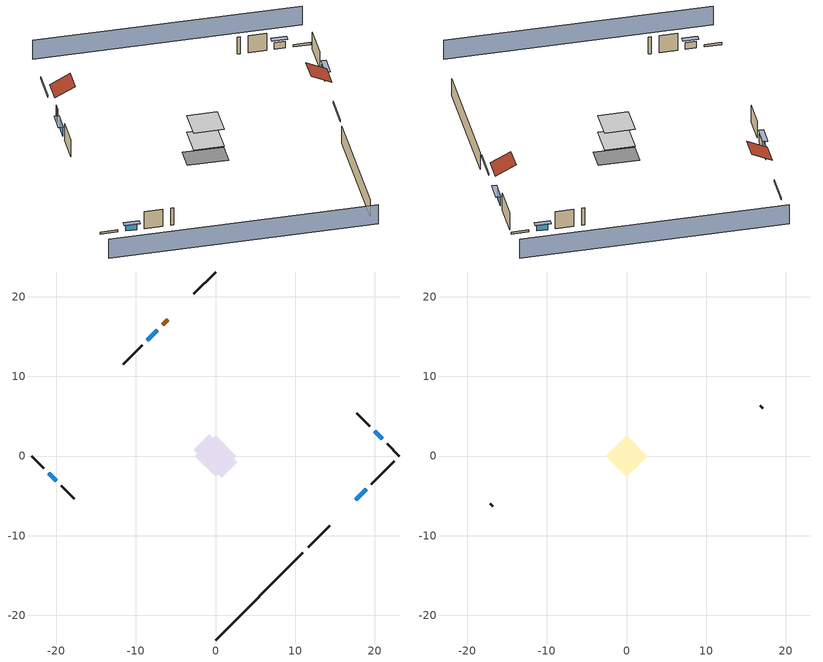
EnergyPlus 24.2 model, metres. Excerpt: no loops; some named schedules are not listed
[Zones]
conditioned space
 floor adiabatic (AdiabaticFloorConstruction): -2.63,0 0,2.63 2.63,0 0,-2.63 z0.3
 floor foundation (Slab1 construction): -2.75,0.79 -0.79,2.75 2.75,-0.79 0.79,-2.75 z-2.13
 wall outside (RimJoist1 construction): 11.64,-11.48 14.35,-8.76 z0.3:0.61
 wall outside (RimJoist2 construction): -23.11,0 -21.6,-1.51 z0.3:0.61
 wall outside (RimJoist3 construction): 0,23.11 -2.72,20.4 z0.3:0.61
 wall outside (RimJoist4 construction): 23.11,0 21.6,1.51 z0.3:0.61
 wall outside (AdiabaticWallConstruction 1): -6,17.12 -6.64,16.47 z0.3:2.34
 wall outside (AdiabaticWallConstruction): 17.63,-5.48 18.91,-4.21 / -7.3,15.81 -8.57,14.54 z0.3:1.52; -20.95,-2.16 -20.01,-3.11 / 20.95,2.16 20.01,3.11 z0.3:1.22
 wall outside (Wall1 construction): 19.56,-3.55 22.46,-0.66 z0.3:2.74
 wall outside (Wall2 construction): -19.35,-3.76 -17.74,-5.37 z0.3:2.74
 wall outside (Wall3 construction): -9.23,13.89 -11.58,11.53 z0.3:2.74
 wall outside (Wall4 construction): 19.35,3.76 17.74,5.37 z0.3:2.74
 wall foundation (FoundationWall1 construction): 0,-23.11 10.98,-12.13 z-2.13:0.3
 window (WindowConstruction): 17.63,-5.48 18.91,-4.21 z0.3:1.52
 window (WindowConstruction 1): -20.95,-2.17 -20.01,-3.11 z0.3:1.22
 window (WindowConstruction 2): -7.3,15.81 -8.57,14.54 z0.3:1.52
 window (WindowConstruction 3): 20.95,2.17 20.01,3.11 z0.3:1.22
 door (Door): -6,17.12 -6.64,16.47 z0.3:2.34
 ceiling adiabatic (AdiabaticFloorConstruction): 0,-2.63 2.63,0 0,2.63 -2.63,0 z0.3
attic - vented
 floor to conditioned space (Floor1 construction Reversed): -2.63,0 0,2.63 2.63,0 0,-2.63 z2.74
 wall outside (Wall5 construction): -17.08,-6.03 -16.81,-6.31 z0.3:2.74
 wall outside (Wall6 construction): 17.08,6.03 16.81,6.31 z0.3:2.74
 roof outside (Roof1 construction): 16.98,-6.14,2.74 15.22,-4.38,3.99 13.25,-6.34,3.99 15.01,-8.1,2.74
 roof outside (Roof2 construction): -5.34,17.77,2.74 -3.58,16.01,3.99 -1.61,17.98,3.99 -3.37,19.74,2.74
shading: -26.35,-3.23 -3.23,-26.35 / 26.35,3.23 3.23,26.35 z0:2.74; 19.12,-3.99 17.42,-5.69 17.85,-6.13 19.55,-4.42 z1.83; -19.79,-3.32 -21.16,-1.95 -21.59,-2.38 -20.22,-3.75 z1.52; -8.79,14.33 -7.08,16.03 -7.52,16.46 -9.22,14.76 z1.83; 19.79,3.32 21.16,1.95 21.59,2.38 20.22,3.75 z1.52
[Building]
Building 1: Terrain=Suburbs
[Site:Location]
Portland Intl Arpt_OR: Latitude {deg}=45.59; Longitude {deg}=-122.6; Time Zone {hr}=-8; Elevation {m}=33; Keep Site Location Information=Yes
[Site:GroundTemperature:Shallow]
10.2558, 8.96328, 8.85977, 9.47314, 11.9355, 14.3863, 16.5111, 17.8571, 17.9714, 16.8767, 14.8061, 12.4304
[Site:WaterMainsTemperature]
Calculation Method=Schedule; Temperature Schedule=mains temperature schedule
[Material] Roughness=Rough; Thermal Absorptance=0.9
Name | Thickness {m} | Conductivity {W/m-K} | Density {kg/m3} | Specific Heat {J/kg-K} | Solar Absorptance | Visible Absorptance
ceiling loosefill ins | 0.254 | 0.0480833 | 16.02 | 1046.75 | 0.7 | 0.7
ceiling stud and cavity | 0.1397 | 0.104117 | 65.682 | 1177.47 | 0.7 | 0.7
concrete 4.0 in. | 0.1016 | 1.803125 | 2242.8 | 837.4 | 0.7 | 0.7
concrete 8.0 in. | 0.2032 | 1.803125 | 2242.8 | 837.4 | 0.7 | 0.7
door material | 0.04445 | 0.0612267 | 512.64 | 1214.23 | 0.7 | 0.7
floor covering | 0.0127 | 0.0450781 | 54.468 | 1339.84 | 0.9 | 0.9
floor covering 1 | 0.0127 | 0.0433444 | 54.468 | 1339.84 | 0.6 | 0.6
floor rigid ins; wall rigid ins | 0.512978 | 0.029427 | 32.04 | 1214.23 | 0.7 | 0.7
floor stud and cavity | 0.1397 | 1.75129 | 37.0049 | 1207.88 | 0.7 | 0.7
furniture material conditioned space 1 | 0.1524 | 0.115458 | 640.8 | 1214.23 | 0.6 | 0.6
gypsum board | 0.0127 | 0.160291 | 801 | 837.4 | 0.6 | 0.6
gypsum board 1 | 0.0127 | 0.160291 | 801 | 837.4 | 0.7 | 0.7
osb sheathing 0.5 in. | 0.0127 | 0.115458 | 512.64 | 1214.23 | 0.6 | 0.6
osb sheathing 0.5 in. 1 | 0.0127 | 0.115458 | 512.64 | 1214.23 | 0.7 | 0.7
osb sheathing 0.75 in. | 0.01905 | 0.115458 | 512.64 | 1214.23 | 0.7 | 0.7
rim joist stud and cavity | 0.0508 | 0.178688 | 50.32683 | 1063.81 | 0.6 | 0.6
roof rigid ins | 0.00329814 | 0.029427 | 32.04 | 1214.23 | 0.7 | 0.7
slate or tile shingles | 0.01905 | 0.840978 | 1899.972 | 799.717 | 0.75 | 0.75
wall stud and cavity | 0.1397 | 0.550994 | 139.0536 | 1170.24 | 0.7 | 0.7
wall stud and cavity 1 | 0.1397 | 0.727959 | 139.0536 | 1170.24 | 0.6 | 0.6
wall stud and cavity 2 | 0.0889 | 0.380278 | 52.3479 | 1209.89 | 0.7 | 0.7
wall stud and cavity 3 | 0.0889 | 0.391764 | 83.0341 | 1211.67 | 0.7 | 0.7
wood siding | 0.0254 | 0.102417 | 544.68 | 1172.36 | 0.85 | 0.85
wood siding 1; wood siding 2 | 0.0254 | 0.102417 | 544.68 | 1172.36 | 0.7 | 0.7
[WindowMaterial:SimpleGlazingSystem]
WindowMaterial: U-Factor {W/m2-K}=2.15764; Solar Heat Gain Coefficient=0.44
[Construction]
AdiabaticFloorConstruction: floor stud and cavity, floor rigid ins, osb sheathing 0.75 in., floor covering 1
AdiabaticWallConstruction: wood siding 1, wall rigid ins, wall stud and cavity 2, gypsum board
AdiabaticWallConstruction 1: wood siding 2, wall rigid ins, wall stud and cavity 2, gypsum board
Door: door material
Floor1 construction Reversed: gypsum board, ceiling stud and cavity, ceiling loosefill ins
FoundationWall1 construction: concrete 8.0 in., gypsum board 1
furniture construction conditioned space 1: furniture material conditioned space 1
PartitionWallConstruction: gypsum board, wall stud and cavity 3, gypsum board
RimJoist1 construction; RimJoist2 construction; RimJoist3 construction; RimJoist4 construction: wood siding, rim joist stud and cavity
Roof1 construction; Roof2 construction: slate or tile shingles, roof rigid ins, osb sheathing 0.5 in.
Slab1 construction: concrete 4.0 in., floor covering
Wall1 construction; Wall2 construction; Wall3 construction; Wall4 construction: wood siding, osb sheathing 0.5 in. 1, wall stud and cavity, gypsum board
Wall5 construction; Wall6 construction: wood siding, osb sheathing 0.5 in. 1, wall stud and cavity 1
WindowConstruction; WindowConstruction 1; WindowConstruction 2; WindowConstruction 3: WindowMaterial
[Zone] Multiplier=1; Part of Total Floor Area=Yes
Name | Volume {m3}
attic - vented | 3.83873
conditioned space | 67.5074
[Space]
Name | Zone | Volume {m3}
attic - vented 1 | attic - vented | 3.83873
conditioned space 1 | conditioned space | 67.5074
[ZoneInfiltration:EffectiveLeakageArea]
infil attic - vented 1: Zone or Space=attic - vented 1; Schedule=Always On Discrete; Effective Air Leakage Area {cm2}=461.372; Stack Coefficient=5.78518e-05; Wind Coefficient=2.95921e-05
[ZoneMixing]
whole house fan mix: Zone or Space=attic - vented; Schedule=Always On Continuous; Design Flow Rate Calculation Method=Flow/Zone; Design Flow Rate {m3/s}=0; Source Zone or Space=conditioned space
[SurfaceProperty:ExposedFoundationPerimeter]
Slab1: Exposed Perimeter Calculation Method=TotalExposedPerimeter; Total Exposed Perimeter {m}=15.52956
[SurfaceProperty:IncidentSolarMultiplier] Incident Solar Multiplier=1; Incident Solar Multiplier Schedule=trans schedule winter=0.85 summer=0.7
Window1; Window2; Window3; Window4
[InternalMass] Zone or ZoneList=conditioned space; Space or SpaceList=conditioned space 1
Name | Construction | Surface Area {m2}
furniture mass conditioned space 1 | furniture construction conditioned space 1 | 11.06861
partition wall mass | PartitionWallConstruction | 27.68511
[Lights]
interior lighting: Zone or ZoneList or Space or SpaceList=conditioned space 1; Schedule=lighting_interior; Design Level Calculation Method=LightingLevel; Lighting Level {W}=109.742; Return Air Fraction=0; Fraction Radiant=0.6; Fraction Visible=0.2; Fraction Replaceable=1
[People]
occupants: Zone or ZoneList or Space or SpaceList=conditioned space 1; Number of People Schedule=occupants; Number of People Calculation Method=People; Number of People=2; Fraction Radiant=0.314171; Sensible Heat Fraction=0.56303; Activity Level Schedule=occupants activity schedule; Carbon Dioxide Generation Rate {m3/s-W}=0; Enable ASHRAE 55 Comfort Warnings=No; Mean Radiant Temperature Calculation Type=EnclosureAveraged
[ElectricEquipment] Zone or ZoneList or Space or SpaceList=conditioned space 1; Design Level Calculation Method=EquipmentLevel
Name | Schedule | Design Level {W} | Fraction Latent | Fraction Radiant | Fraction Lost
ceiling fan | ceiling_fan | 17.6856 | 0 | 0.558 | 0
clothes dryer | clothes_dryer | 5669.45 | 0.015 | 0.081 | 0.85
clothes washer | clothes_washer | 547.006 | 0.03 | 0.162 | 0.7
cooking range | cooking_range | 2281.08 | 0.08 | 0.432 | 0.2
dishwasher | dishwasher | 603.466 | 0.3 | 0.18 | 0.4
fridge | fridge schedule | 54.7945 | 0 | 0.6 | 0
mech vent bath fan 0 | mech vent bath fan 0 schedule | 15 | 0 | 0 | 1
mech vent house fan | mech vent house fan schedule | 0 | 0 | 0 | 1
mech vent house fan cfis | mech vent house fan cfis schedule | 0 | 0 | 0 | 0
mech vent range fan 0 | mech vent range fan 0 schedule | 30 | 0 | 0 | 1
misc plug loads | plug_loads_other | 244.038 | 0.021 | 0.558 | 0.049
misc tv | plug_loads_tv | 467.807 | 0 | 0.6 | 0
whole house fan | Always On Discrete | 0 | 0 | 0 | 1
[OtherEquipment] Zone or ZoneList or Space or SpaceList=conditioned space 1; Design Level Calculation Method=EquipmentLevel
Name | Fuel Type | Schedule | Design Level {W} | Fraction Latent | Fraction Radiant | Fraction Lost
clothes dryer 1 | Electricity | clothes_dryer | 0 | 0.015 | 0.081 | 0.85
cooking range 1 | Electricity | cooking_range | 0 | 0.08 | 0.432 | 0.2
general water use latent | None | general water use schedule | 44.1266 | 1 | 0 | 0
general water use sensible | None | general water use schedule | -43.4886 | 0 | 0.6 | 0
mech vent house fan latent load; water heater lat | None | Always On Discrete | 0 | 1 | 0 | 0
mech vent house fan sensible load; water heater sens | None | Always On Discrete | 0 | 0 | 0 | 0
water heater energy adjustment1 | Electricity | Always On Discrete | 0.01 | 0 | 0 | 1
[ZoneInfiltration:DesignFlowRate] Zone or ZoneList or Space or SpaceList=conditioned space 1; Schedule=Always On Discrete; Design Flow Rate Calculation Method=Flow/Zone; Design Flow Rate {m3/s}=0
infil flow; natural vent flow; whole house fan flow
[AvailabilityManager:Scheduled] Schedule=Always On Discrete
furnace airloop Availability Manager; room ac airloop Availability Manager
[WaterUse:Equipment]
dishwasher: Peak Flow Rate {m3/s}=7.56584e-06; Flow Rate Fraction Schedule=hot_water_dishwasher
[Foundation:Kiva]
Foundation Kiva 1: Initial Indoor Air Temperature {C}=18.8889; Wall Height Above Grade {m}=0.3048; Wall Depth Below Slab {m}=0.2032
[Foundation:Kiva:Settings]
Soil Conductivity {W/m-K}=1.3848; Soil Density {kg/m3}=1842.3; Soil Specific Heat {J/kg-K}=418.7; Ground Solar Absorptivity=0.9; Ground Thermal Absorptivity=0.9; Ground Surface Roughness {m}=0.03; Far-Field Width {m}=40; Deep-Ground Boundary Condition=ZeroFlux; Deep-Ground Depth {m}=40; Minimum Cell Dimension {m}=0.2; Maximum Cell Growth Coefficient=3; Simulation Timestep=Timestep
[Exterior:Lights]
exterior lighting: Schedule=exterior lighting schedule; Design Level {W}=4.40712
[EnergyManagementSystem:GlobalVariable]
furnace_airloop_Fan_RTF
infil_program_Qfan
infil_program_Qinf
natural_vent_program_Qnv
natural_vent_program_Qwhf
room_ac_airloop_Fan_RTF
[EnergyManagementSystem:Sensor]
Name | Output:Variable or Output:Meter Index Key | Output:Variable or Output:Meter
airflow_gain | infil flow | Infiltration Sensible Heat Gain Energy
airflow_gain_1 | natural vent flow | Infiltration Sensible Heat Gain Energy
airflow_gain_2 | whole house fan flow | Infiltration Sensible Heat Gain Energy
airflow_loss | infil flow | Infiltration Sensible Heat Loss Energy
airflow_loss_1 | natural vent flow | Infiltration Sensible Heat Loss Energy
airflow_loss_2 | whole house fan flow | Infiltration Sensible Heat Loss Energy
clg_load_cond |  | Cooling:EnergyTransfer:Zone:CONDITIONED SPACE
clg_sp_s; clg_sp_s_1 | cooling setpoint | Schedule Value
clothes_dryer_exhaust_0_sch_s | clothes_dryer | Schedule Value
cool_season | cooling season schedule | Schedule Value
htg_load_cond |  | Heating:EnergyTransfer:Zone:CONDITIONED SPACE
htg_sp_s; htg_sp_s_1 | heating setpoint | Schedule Value
ig_ee_conv | ceiling fan | Electric Equipment Convective Heating Energy
ig_ee_conv_1 | clothes dryer | Electric Equipment Convective Heating Energy
ig_ee_conv_3 | cooking range | Electric Equipment Convective Heating Energy
ig_ee_conv_4 | dishwasher | Electric Equipment Convective Heating Energy
ig_ee_conv_5 | fridge | Electric Equipment Convective Heating Energy
ig_ee_conv_6 | misc plug loads | Electric Equipment Convective Heating Energy
ig_ee_conv_7 | misc tv | Electric Equipment Convective Heating Energy
ig_ee_conv_8 | whole house fan | Electric Equipment Convective Heating Energy
ig_ee_rad | ceiling fan | Electric Equipment Radiant Heating Energy
ig_ee_rad_1 | clothes dryer | Electric Equipment Radiant Heating Energy
ig_ee_rad_3 | cooking range | Electric Equipment Radiant Heating Energy
ig_ee_rad_4 | dishwasher | Electric Equipment Radiant Heating Energy
ig_ee_rad_5 | fridge | Electric Equipment Radiant Heating Energy
ig_ee_rad_6 | misc plug loads | Electric Equipment Radiant Heating Energy
ig_ee_rad_7 | misc tv | Electric Equipment Radiant Heating Energy
ig_ee_rad_8 | whole house fan | Electric Equipment Radiant Heating Energy
ig_lgt_conv | interior lighting | Lights Convective Heating Energy
ig_lgt_rad | interior lighting | Lights Radiant Heating Energy
ig_lgt_vis | interior lighting | Lights Visible Radiation Heating Energy
ig_oe_conv | clothes dryer 1 | Other Equipment Convective Heating Energy
ig_oe_conv_1 | cooking range 1 | Other Equipment Convective Heating Energy
ig_oe_conv_2 | general water use latent | Other Equipment Convective Heating Energy
ig_oe_conv_3 | general water use sensible | Other Equipment Convective Heating Energy
ig_oe_conv_4 | water heater energy adjustment1 | Other Equipment Convective Heating Energy
ig_oe_conv_5 | water heater lat | Other Equipment Convective Heating Energy
ig_oe_conv_6 | water heater sens | Other Equipment Convective Heating Energy
ig_oe_rad | clothes dryer 1 | Other Equipment Radiant Heating Energy
ig_oe_rad_1 | cooking range 1 | Other Equipment Radiant Heating Energy
ig_oe_rad_2 | general water use latent | Other Equipment Radiant Heating Energy
ig_oe_rad_3 | general water use sensible | Other Equipment Radiant Heating Energy
ig_oe_rad_4 | water heater energy adjustment1 | Other Equipment Radiant Heating Energy
ig_oe_rad_5 | water heater lat | Other Equipment Radiant Heating Energy
ig_oe_rad_6 | water heater sens | Other Equipment Radiant Heating Energy
ig_ppl_conv | occupants | People Convective Heating Energy
ig_ppl_rad | occupants | People Radiant Heating Energy
im_conv | furniture mass conditioned space 1 | Surface Inside Face Convection Heat Gain Energy
im_conv_1 | partition wall mass | Surface Inside Face Convection Heat Gain Energy
im_ig | furniture mass conditioned space 1 | Surface Inside Face Internal Gains Radiation Heat Gain Energy
im_ig_1 | partition wall mass | Surface Inside Face Internal Gains Radiation Heat Gain Energy
im_lgt | furniture mass conditioned space 1 | Surface Inside Face Lights Radiation Heat Gain Energy
im_lgt_1 | partition wall mass | Surface Inside Face Lights Radiation Heat Gain Energy
im_sol | furniture mass conditioned space 1 | Surface Inside Face Solar Radiation Heat Gain Energy
im_sol_1 | partition wall mass | Surface Inside Face Solar Radiation Heat Gain Energy
im_surf | furniture mass conditioned space 1 | Surface Inside Face Net Surface Thermal Radiation Heat Gain Energy
im_surf_1 | partition wall mass | Surface Inside Face Net Surface Thermal Radiation Heat Gain Energy
mech_vent_bath_fan_0_sch_s | mech vent bath fan 0 schedule | Schedule Value
mech_vent_range_fan_0_sch_s | mech vent range fan 0 schedule | Schedule Value
mv_conv | mech vent bath fan 0 | Electric Equipment Convective Heating Energy
mv_conv_1 | mech vent house fan | Electric Equipment Convective Heating Energy
mv_conv_2 | mech vent house fan cfis | Electric Equipment Convective Heating Energy
mv_conv_3 | mech vent range fan 0 | Electric Equipment Convective Heating Energy
mv_conv_4 | mech vent house fan latent load | Other Equipment Convective Heating Energy
mv_conv_5 | mech vent house fan sensible load | Other Equipment Convective Heating Energy
mv_rad | mech vent bath fan 0 | Electric Equipment Radiant Heating Energy
mv_rad_1 | mech vent house fan | Electric Equipment Radiant Heating Energy
mv_rad_2 | mech vent house fan cfis | Electric Equipment Radiant Heating Energy
mv_rad_3 | mech vent range fan 0 | Electric Equipment Radiant Heating Energy
mv_rad_4 | mech vent house fan latent load | Other Equipment Radiant Heating Energy
mv_rad_5 | mech vent house fan sensible load | Other Equipment Radiant Heating Energy
natural_vent_s | natural vent schedule | Schedule Value
out_pb_s |  | Site Outdoor Air Barometric Pressure
out_wt_s |  | Site Outdoor Air Humidity Ratio
site_vw_s |  | Site Wind Speed
ss_back_out | Window1 | Surface Window Shortwave from Zone Back Out Window Heat Transfer Rate
ss_back_out_1 | Window2 | Surface Window Shortwave from Zone Back Out Window Heat Transfer Rate
ss_back_out_2 | Window3 | Surface Window Shortwave from Zone Back Out Window Heat Transfer Rate
ss_back_out_3 | Window4 | Surface Window Shortwave from Zone Back Out Window Heat Transfer Rate
ss_conv | Door1 | Surface Inside Face Convection Heat Gain Energy
ss_conv_1 | Window1 | Surface Inside Face Convection Heat Gain Energy
ss_conv_2 | Window2 | Surface Inside Face Convection Heat Gain Energy
ss_conv_3 | Window3 | Surface Inside Face Convection Heat Gain Energy
ss_conv_4 | Window4 | Surface Inside Face Convection Heat Gain Energy
ss_ig | Door1 | Surface Inside Face Internal Gains Radiation Heat Gain Energy
ss_ig_1 | Window1 | Surface Inside Face Internal Gains Radiation Heat Gain Energy
ss_ig_2 | Window2 | Surface Inside Face Internal Gains Radiation Heat Gain Energy
ss_ig_3 | Window3 | Surface Inside Face Internal Gains Radiation Heat Gain Energy
ss_ig_4 | Window4 | Surface Inside Face Internal Gains Radiation Heat Gain Energy
ss_lgt | Door1 | Surface Inside Face Lights Radiation Heat Gain Energy
ss_sol | Door1 | Surface Inside Face Solar Radiation Heat Gain Energy
ss_surf | Door1 | Surface Inside Face Net Surface Thermal Radiation Heat Gain Energy
ss_surf_1 | Window1 | Surface Inside Face Net Surface Thermal Radiation Heat Gain Energy
ss_surf_2 | Window2 | Surface Inside Face Net Surface Thermal Radiation Heat Gain Energy
ss_surf_3 | Window3 | Surface Inside Face Net Surface Thermal Radiation Heat Gain Energy
ss_surf_4 | Window4 | Surface Inside Face Net Surface Thermal Radiation Heat Gain Energy
ss_trans_in | Window1 | Surface Window Transmitted Solar Radiation Rate
ss_trans_in_1 | Window2 | Surface Window Transmitted Solar Radiation Rate
ss_trans_in_2 | Window3 | Surface Window Transmitted Solar Radiation Rate
ss_trans_in_3 | Window4 | Surface Window Transmitted Solar Radiation Rate
ss_trans_out | Window1 | Surface Inside Face Initial Transmitted Diffuse Transmitted Out Window Solar Radiation Rate
ss_trans_out_1 | Window2 | Surface Inside Face Initial Transmitted Diffuse Transmitted Out Window Solar Radiation Rate
ss_trans_out_2 | Window3 | Surface Inside Face Initial Transmitted Diffuse Transmitted Out Window Solar Radiation Rate
ss_trans_out_3 | Window4 | Surface Inside Face Initial Transmitted Diffuse Transmitted Out Window Solar Radiation Rate
s_conv | Floor1 | Surface Inside Face Convection Heat Gain Energy
s_conv_1 | FoundationWall1 | Surface Inside Face Convection Heat Gain Energy
s_conv_10 | Wall2 | Surface Inside Face Convection Heat Gain Energy
s_conv_11 | Wall3 | Surface Inside Face Convection Heat Gain Energy
s_conv_12 | Wall4 | Surface Inside Face Convection Heat Gain Energy
s_conv_2 | inferred conditioned ceiling | Surface Inside Face Convection Heat Gain Energy
s_conv_3 | inferred conditioned floor | Surface Inside Face Convection Heat Gain Energy
s_conv_4 | RimJoist1 | Surface Inside Face Convection Heat Gain Energy
s_conv_5 | RimJoist2 | Surface Inside Face Convection Heat Gain Energy
s_conv_6 | RimJoist3 | Surface Inside Face Convection Heat Gain Energy
s_conv_7 | RimJoist4 | Surface Inside Face Convection Heat Gain Energy
s_conv_8 | Slab1 | Surface Inside Face Convection Heat Gain Energy
s_conv_9 | Wall1 | Surface Inside Face Convection Heat Gain Energy
s_ig | Floor1 | Surface Inside Face Internal Gains Radiation Heat Gain Energy
s_ig_1 | FoundationWall1 | Surface Inside Face Internal Gains Radiation Heat Gain Energy
s_ig_10 | Wall2 | Surface Inside Face Internal Gains Radiation Heat Gain Energy
s_ig_11 | Wall3 | Surface Inside Face Internal Gains Radiation Heat Gain Energy
s_ig_12 | Wall4 | Surface Inside Face Internal Gains Radiation Heat Gain Energy
s_ig_2 | inferred conditioned ceiling | Surface Inside Face Internal Gains Radiation Heat Gain Energy
s_ig_3 | inferred conditioned floor | Surface Inside Face Internal Gains Radiation Heat Gain Energy
s_ig_4 | RimJoist1 | Surface Inside Face Internal Gains Radiation Heat Gain Energy
s_ig_5 | RimJoist2 | Surface Inside Face Internal Gains Radiation Heat Gain Energy
s_ig_6 | RimJoist3 | Surface Inside Face Internal Gains Radiation Heat Gain Energy
s_ig_7 | RimJoist4 | Surface Inside Face Internal Gains Radiation Heat Gain Energy
s_ig_8 | Slab1 | Surface Inside Face Internal Gains Radiation Heat Gain Energy
s_ig_9 | Wall1 | Surface Inside Face Internal Gains Radiation Heat Gain Energy
s_lgt | Floor1 | Surface Inside Face Lights Radiation Heat Gain Energy
s_lgt_1 | FoundationWall1 | Surface Inside Face Lights Radiation Heat Gain Energy
s_lgt_10 | Wall2 | Surface Inside Face Lights Radiation Heat Gain Energy
s_lgt_11 | Wall3 | Surface Inside Face Lights Radiation Heat Gain Energy
s_lgt_12 | Wall4 | Surface Inside Face Lights Radiation Heat Gain Energy
s_lgt_2 | inferred conditioned ceiling | Surface Inside Face Lights Radiation Heat Gain Energy
s_lgt_3 | inferred conditioned floor | Surface Inside Face Lights Radiation Heat Gain Energy
s_lgt_4 | RimJoist1 | Surface Inside Face Lights Radiation Heat Gain Energy
s_lgt_5 | RimJoist2 | Surface Inside Face Lights Radiation Heat Gain Energy
s_lgt_6 | RimJoist3 | Surface Inside Face Lights Radiation Heat Gain Energy
s_lgt_7 | RimJoist4 | Surface Inside Face Lights Radiation Heat Gain Energy
s_lgt_8 | Slab1 | Surface Inside Face Lights Radiation Heat Gain Energy
s_lgt_9 | Wall1 | Surface Inside Face Lights Radiation Heat Gain Energy
s_sol | Floor1 | Surface Inside Face Solar Radiation Heat Gain Energy
s_sol_1 | FoundationWall1 | Surface Inside Face Solar Radiation Heat Gain Energy
s_sol_10 | Wall2 | Surface Inside Face Solar Radiation Heat Gain Energy
s_sol_11 | Wall3 | Surface Inside Face Solar Radiation Heat Gain Energy
s_sol_12 | Wall4 | Surface Inside Face Solar Radiation Heat Gain Energy
s_sol_2 | inferred conditioned ceiling | Surface Inside Face Solar Radiation Heat Gain Energy
s_sol_3 | inferred conditioned floor | Surface Inside Face Solar Radiation Heat Gain Energy
s_sol_4 | RimJoist1 | Surface Inside Face Solar Radiation Heat Gain Energy
s_sol_5 | RimJoist2 | Surface Inside Face Solar Radiation Heat Gain Energy
s_sol_6 | RimJoist3 | Surface Inside Face Solar Radiation Heat Gain Energy
s_sol_7 | RimJoist4 | Surface Inside Face Solar Radiation Heat Gain Energy
s_sol_8 | Slab1 | Surface Inside Face Solar Radiation Heat Gain Energy
s_sol_9 | Wall1 | Surface Inside Face Solar Radiation Heat Gain Energy
s_surf | Floor1 | Surface Inside Face Net Surface Thermal Radiation Heat Gain Energy
s_surf_1 | FoundationWall1 | Surface Inside Face Net Surface Thermal Radiation Heat Gain Energy
s_surf_10 | Wall2 | Surface Inside Face Net Surface Thermal Radiation Heat Gain Energy
s_surf_11 | Wall3 | Surface Inside Face Net Surface Thermal Radiation Heat Gain Energy
s_surf_12 | Wall4 | Surface Inside Face Net Surface Thermal Radiation Heat Gain Energy
s_surf_2 | inferred conditioned ceiling | Surface Inside Face Net Surface Thermal Radiation Heat Gain Energy
s_surf_3 | inferred conditioned floor | Surface Inside Face Net Surface Thermal Radiation Heat Gain Energy
s_surf_4 | RimJoist1 | Surface Inside Face Net Surface Thermal Radiation Heat Gain Energy
s_surf_5 | RimJoist2 | Surface Inside Face Net Surface Thermal Radiation Heat Gain Energy
s_surf_6 | RimJoist3 | Surface Inside Face Net Surface Thermal Radiation Heat Gain Energy
s_surf_7 | RimJoist4 | Surface Inside Face Net Surface Thermal Radiation Heat Gain Energy
s_surf_8 | Slab1 | Surface Inside Face Net Surface Thermal Radiation Heat Gain Energy
s_surf_9 | Wall1 | Surface Inside Face Net Surface Thermal Radiation Heat Gain Energy
water_heater_T_set | water heater setpoint | Schedule Value
[EnergyManagementSystem:Actuator]
Name | Actuated Component Unique | Actuated Component Type | Actuated Component Control Type
fridge_schedule_act | fridge schedule | Schedule:Constant | Schedule Value
infil_flow_act | infil flow | Zone Infiltration | Air Exchange Flow Rate
mech_vent_house_fan_cfis_act | mech vent house fan cfis | ElectricEquipment | Electricity Rate
mech_vent_house_fan_latent_load_act | mech vent house fan latent load | OtherEquipment | Power Level
mech_vent_house_fan_sensible_load_act | mech vent house fan sensible load | OtherEquipment | Power Level
natural_vent_flow_act | natural vent flow | Zone Infiltration | Air Exchange Flow Rate
water_heater_HPWHSchedOverride | water heater setpoint | Schedule:Constant | Schedule Value
water_heater_hpwh_ec_adj_act | water heater energy adjustment1 | OtherEquipment | Power Level
water_heater_lat_act | water heater lat | OtherEquipment | Power Level
water_heater_LESchedOverride | water heater BottomElementSetpoint | Schedule:Constant | Schedule Value
water_heater_sens_act | water heater sens | OtherEquipment | Power Level
